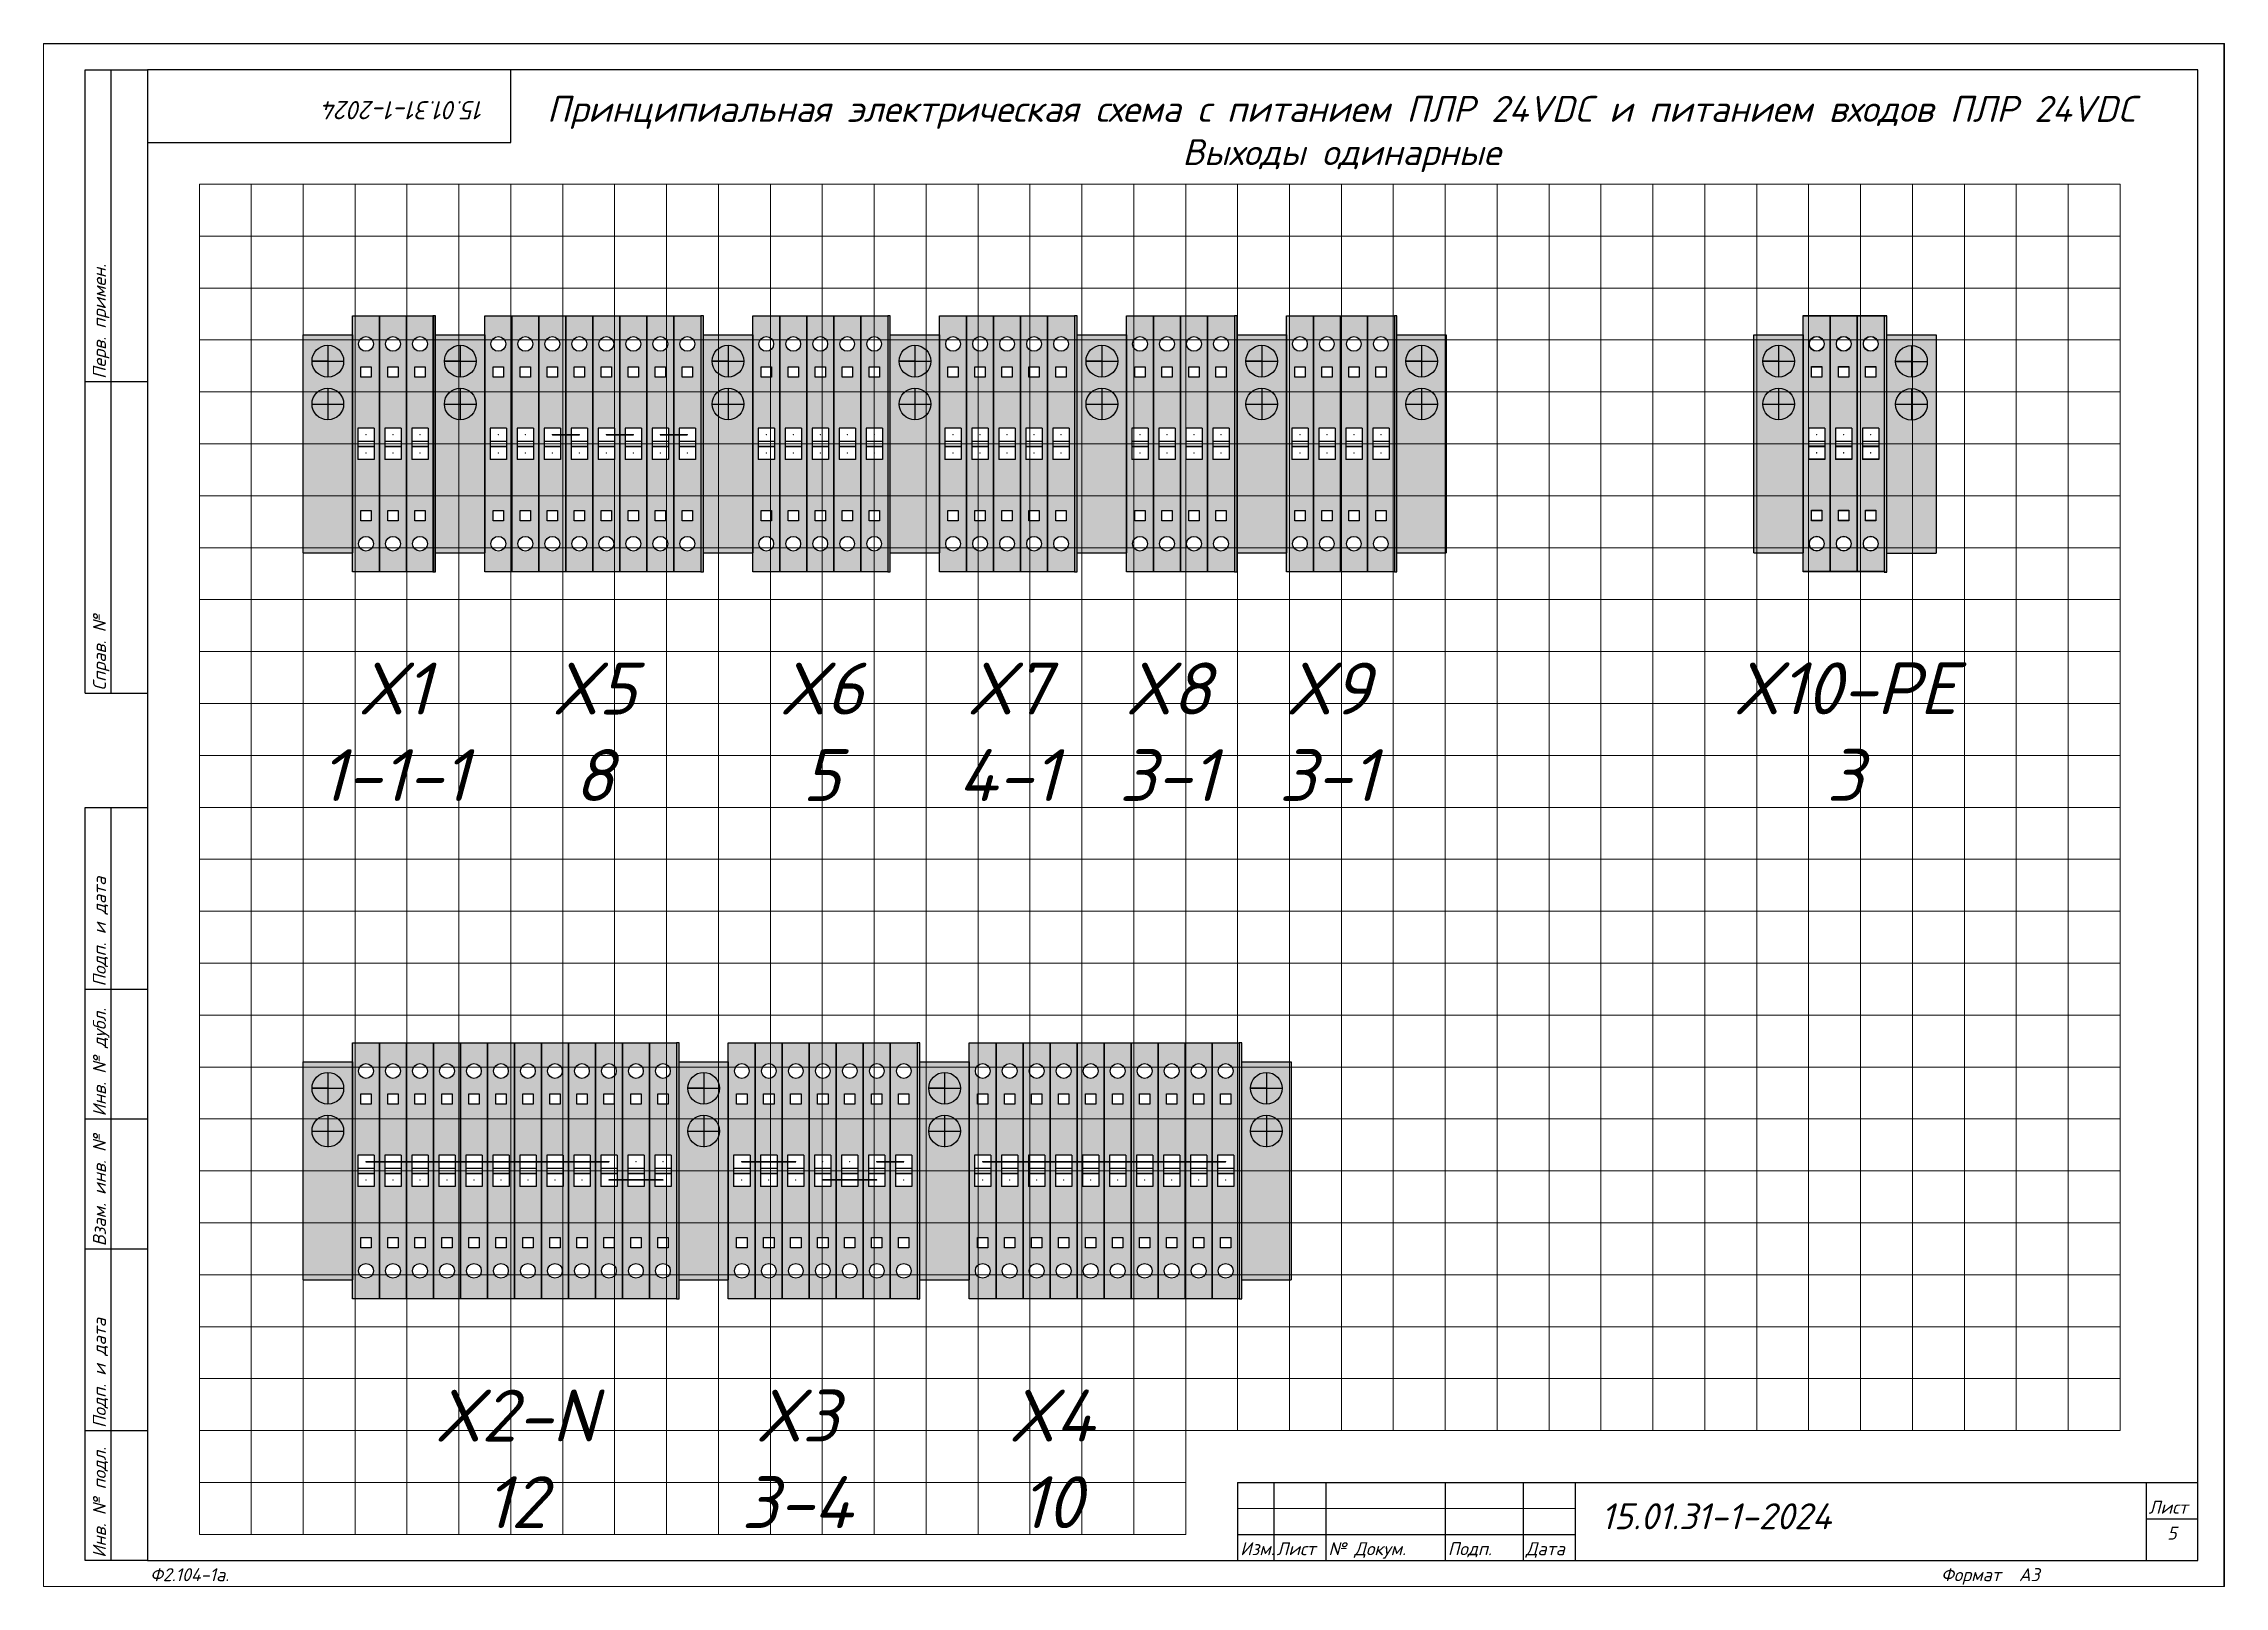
# Paper-space layout 'Эл5 (5)' of a CAD drawing. Header units: millimetres. Extents: x 0 to 420, y 0 to 297.
# The model-space entities are those that its viewports show. They can reach past a viewport. Long polylines and large blocks are cut down to what shows.
import ezdxf
from ezdxf.enums import TextEntityAlignment as Align

# ---------------------------------------------------------------- set-up
doc = ezdxf.new("R2010")
doc.units = ezdxf.units.MM
for name, color, linetype, lineweight in [('4', 4, 'Continuous', 15), ('Основная', 7, 'Continuous', 30), ('Перемычка', 6, 'Continuous', 140)]:
    doc.layers.add(name, color=color, linetype=linetype, lineweight=lineweight)
doc.layers.add('Привязки', color=2, linetype='Continuous', lineweight=0, plot=False, transparency=0.8)
doc.layers.add('размеры', color=3, linetype='Continuous')
doc.layers.add('рамка', color=253, linetype='Continuous', lineweight=5, transparency=0.8)
doc.styles.add('текст', font='isocpeui.ttf')

# ---------------------------------------------------------------- blocks, each defined once
blk = doc.blocks.new('*U110')
for p, q in [((8, 232), (8, 292)), ((8, 292), (20, 292)), ((13, 232), (13, 292)), ((90, 292), (90, 292)), ((90, 292), (90, 292)), ((90, 278), (90, 292)), ((90, 292), (90, 292)), ((90, 292), (90, 292)), ((90, 292), (90, 292)), ((20, 278), (90, 278)), ((8, 232), (20, 232)), ((8, 172), (8, 232)), ((13, 172), (13, 232)), ((8, 172), (20, 172)), ((8, 115), (8, 150)), ((8, 150), (20, 150)), ((13, 115), (13, 150)), ((8, 90), (8, 115)), ((8, 115), (20, 115)), ((13, 90), (13, 115)), ((8, 65), (8, 90)), ((8, 90), (20, 90)), ((13, 65), (13, 90)), ((8, 30), (8, 65)), ((8, 65), (20, 65)), ((13, 30), (13, 65)), ((8, 5), (8, 30)), ((8, 30), (20, 30)), ((13, 5), (13, 30)), ((230, 20), (415, 20)), ((230, 20), (230, 5)), ((237, 20), (237, 5)), ((247, 20), (247, 5)), ((270, 20), (270, 5)), ((285, 20), (285, 5)), ((295, 20), (295, 5)), ((405, 20), (405, 5)), ((415, 20), (415, 20)), ((415, 20), (415, 20)), ((405, 13), (415, 13)), ((230, 10), (295, 10)), ((20, 5), (8, 5)), ((230, 5), (295, 5)), ((415, 5), (415, 5)), ((415, 5), (415, 5)), ((415, 5), (415, 5)), ((415, 5), (415, 5)), ((415, 5), (415, 5)), ((415, 5), (415, 5)), ((415, 5), (415, 5))]:
    blk.add_line(p, q)
blk.add_lwpolyline([(20, 5), (415, 5), (415, 292), (20, 292)], close=True)
at = {"layer": '4'}
for p, q in [((230, 15), (295, 15)), ((415, 5), (415, 5)), ((415, 5), (415, 5)), ((415, 5), (415, 5)), ((415, 5), (415, 5)), ((415, 5), (415, 5)), ((415, 5), (415, 5)), ((415, 5), (415, 5)), ((415, 5), (415, 5)), ((415, 5), (415, 5))]:
    blk.add_line(p, q, dxfattribs=at)
at = {"layer": 'Привязки'}
blk.add_lwpolyline([(0, 0), (420, 0), (420, 297), (0, 297)], close=True, dxfattribs=at)
at = {"layer": 'рамка'}
blk.add_lwpolyline([(0, 297), (420, 297), (420, 0), (0, 0)], close=True, dxfattribs=at)
at = {"style": 'текст'}
for s, p in [('Перв. примен.', (12, 232.5)), ('Справ. №', (12, 172.5)), ('Подп. и дата', (12, 115.5)), ('Инв. № дубл.', (12, 90.5)), ('Взам. инв. №', (12, 65.5)), ('Подп. и дата', (12, 30.5)), ('Инв. № подл.', (12, 5.5))]:
    blk.add_text(s, height=2.5, rotation=90, dxfattribs=at).set_placement(p)
for s, height, p in [('Лист', 2.5, (405.5, 14)), ('Изм.', 2.5, (230.5, 6)), ('Лист', 2.5, (237.5, 6)), ('№ Докум.', 2.5, (247.5, 6)), ('Подп.', 2.5, (270.5, 6)), ('Дата', 2.5, (285.5, 6)), ('Ф2.104-1.', 0.005, (20, 4.99)), ('Разраб.', 0.0000135, (415, 5)), ('Пров.', 0.0000135, (415, 5)), ('Т.контр.', 0.0000135, (415, 5)), ('Н.контр.', 0.0000135, (415, 5)), ('Утв.', 0.0000135, (415, 5)), ('Лит.', 0.0000135, (415, 5)), ('Масса', 0.0000135, (415, 5)), ('Масштаб', 0.0000135, (415, 5)), ('Листов', 0.0000135, (415, 5)), ('Ф2.104-1а.', 2.5, (20.5, 1)), ('Формат', 2.5, (365.5, 1)), ('А3', 2.5, (380.5, 1)), ('А4', 0.025, (419.61, 0.01)), ('А2', 0.00833, (419.87, 0)), ('А1', 0.00625, (419.9, 0)), ('А0', 0.005, (419.92, 0))]:
    blk.add_text(s, height=height, dxfattribs=at).set_placement(p)
for tag, p, height in [('12', (90, 292), 0.00000373), ('13', (90, 292), 0.00000373), ('27', (90, 292), 0.00000522), ('29', (105, 249), 3.5), ('ИЗМ2', (230.5, 16), 2.5), ('ЛИСТИЗМ2', (237.5, 16), 2.5), ('№ДОКУМИЗМ2', (247.5, 16), 2.5), ('28', (415, 20), 0.0000438), ('ИЗМ1', (230.5, 11), 2.5), ('ЛИСТИЗМ1', (237.5, 11), 2.5), ('№ДОКУМИЗМ1', (247.5, 11), 2.5), ('ПОДПИЗМ1', (270.5, 11), 2.5), ('ДАТАИЗМ1', (285.5, 11), 2.5), ('ДАТАНКОНТР', (285.5, 11), 2.5), ('ОБОЗНАЧЕНИЕ', (300, 11), 5), ('ДАТАУТВ', (285.5, 6), 2.5), ('РАЗРАБ', (415, 5), 0.0000135), ('ЛИСТОВ', (415, 5), 0.0000135), ('ПРОВ', (415, 5), 0.0000135), ('ТКОНТР', (415, 5), 0.0000135), ('НКОНТР', (415, 5), 0.0000135), ('УТВ', (415, 5), 0.0000135), ('10', (415, 5), 0.0000135), ('11', (415, 5), 0.0000135), ('ПОДПИЗМ2', (415, 5), 0.0000135), ('ДАТАИЗМ2', (415, 5), 0.0000135), ('ИЗМ3', (415, 5), 0.0000135), ('ЛИСТИЗМ3', (415, 5), 0.0000135), ('№ДОКУМИЗМ3', (415, 5), 0.0000135), ('ПОДПИЗМ3', (415, 5), 0.0000135), ('ДАТАИЗМ3', (415, 5), 0.0000135), ('ИЗМ4', (415, 5), 0.0000135), ('ЛИСТИЗМ4', (415, 5), 0.0000135), ('№ДОКУМИЗМ4', (415, 5), 0.0000135), ('ПОДПИЗМ4', (415, 5), 0.0000135), ('ДАТАИЗМ4', (415, 5), 0.0000135), ('ДАТАРАЗРАБ', (415, 5), 0.0000135), ('ДАТАПРОВ', (415, 5), 0.0000135), ('ДАТАТКОНТР', (415, 5), 0.0000135)]:
    blk.add_attdef(tag, p, '', height=height, dxfattribs=at)
for tag, p, height, rotation in [('ОБОЗНАЧЕНИЕ-ВЕРХ', (85, 286), 3.5, 180), ('ПРИМЕНЯЕМОСТЬ', (19, 232.5), 2.5, 90), ('СПРАВ№', (19, 172.5), 2.5, 90), ('ДАТАУЧЁТАДУБЛ', (19, 115.5), 2.5, 90), ('ИНВ№ДУБЛ', (19, 90.5), 2.5, 90), ('ВЗАМИНВ№', (19, 65.5), 2.5, 90), ('ДАТАУЧЁТА', (19, 30.5), 2.5, 90), ('ИНВ№ПОДЛ', (19, 5.5), 2.5, 90)]:
    blk.add_attdef(tag, p, '', height=height, rotation=rotation, dxfattribs=at)
blk.add_attdef('30', text='', height=5, dxfattribs=at).set_placement((355, 34), align=Align.MIDDLE)
for tag, height, p in [('ЛИСТ', 2.5, (410, 9)), ('НАИМЕНОВАНИЕ1', 0.000027, (415, 5)), ('НАИМЕНОВАНИЕ2', 0.0000189, (415, 5)), ('НАИМЕНОВАНИЕ3', 0.0000189, (415, 5)), ('НАИМЕНОВАНИЕ4', 0.0000135, (415, 5)), ('МАССА', 0.0000189, (415, 5)), ('МАСШТАБ', 0.0000189, (415, 5)), ('МАТЕРИАЛ1', 0.0000135, (415, 5)), ('МАТЕРИАЛ2', 0.0000135, (415, 5)), ('МАТЕРИАЛ3', 0.0000135, (415, 5)), ('ПРЕДПРИЯТИЕ1', 0.0000189, (415, 5)), ('ПРЕДПРИЯТИЕ2', 0.0000189, (415, 5)), ('ПРЕДПРИЯТИЕ3', 0.0000189, (415, 5))]:
    blk.add_attdef(tag, text='', height=height, dxfattribs=at).set_placement(p, align=Align.CENTER)
for tag in ['ЛИТЕРА', 'ЛИТЕРА2', 'ЛИТЕРА3']:
    blk.add_attdef(tag, text='', height=0.0000135, dxfattribs=at).set_placement((415, 5), align=Align.RIGHT)
for tag in ['ИНДЕКС', 'ИНДЕКС2', 'ИНДЕКС3']:
    blk.add_attdef(tag, text='', height=0.0000135, dxfattribs=at).set_placement((415, 5), align=Align.TOP_LEFT)
blk = doc.blocks.new('КПИ 2-2.5')
at = {"layer": 'Основная'}
for p, q in [((0, -24.65), (0, 24.65)), ((0, 24.65), (5.2, 24.65)), ((5.2, 24.65), (5.2, -24.65)), ((2.6, 3), (1.025, 3)), ((1.025, 3), (1.025, 0)), ((1.025, 0.5), (4.175, 0.5)), ((1.025, 0.5), (4.175, 0.5)), ((1.025, 0), (1.025, -3)), ((4.175, 3), (2.6, 3)), ((4.175, 3), (4.175, 0)), ((4.175, 0), (4.175, -3)), ((4.175, -0.5), (1.025, -0.5)), ((1.025, -0.5), (4.175, -0.5)), ((2.6, -3), (1.025, -3)), ((4.175, -3), (2.6, -3)), ((5.2, -24.65), (0, -24.65))]:
    blk.add_line(p, q, dxfattribs=at)
for points in [[(1.6, 14.825), (3.6, 14.825), (3.6, 12.825), (1.6, 12.825)], [(1.6, -12.825), (3.6, -12.825), (3.6, -14.825), (1.6, -14.825)]]:
    blk.add_lwpolyline(points, close=True, dxfattribs=at)
for centre in [(2.6, 19.2375), (2.6, -19.2375)]:
    blk.add_circle(centre, 1.4187, dxfattribs=at)
blk = doc.blocks.new('КПИ 2-2.5 синяя')
at = {"layer": 'Основная', "true_color": 0x22346e}
h = blk.add_hatch(color=159, dxfattribs=at)
h.dxf.hatch_style = 1
h.paths.add_polyline_path([(5.2, 24.65), (0, 24.65), (0, -24.65), (5.2, -24.65)])
h.paths.add_polyline_path([(4.17, 3), (4.17, 0), (4.17, -3), (2.6, -3), (1.03, -3), (1.03, 0), (1.03, 3), (2.6, 3)], flags=16)
h.paths.add_polyline_path([(1.6, 12.82), (1.6, 14.82), (3.6, 14.82), (3.6, 12.82)], flags=16)
h.paths.add_polyline_path([(1.18, 19.24, -1), (4.02, 19.24, -1)], flags=16)
h.paths.add_polyline_path([(3.6, -12.82), (3.6, -14.82), (1.6, -14.82), (1.6, -12.82)], flags=16)
h.paths.add_polyline_path([(4.02, -19.24, -1), (1.18, -19.24, -1)], flags=16)
at = {"layer": 'Привязки'}
for centre in [(2.6, 1.75), (2.6, -1.75)]:
    blk.add_circle(centre, 0.00000908, dxfattribs=at)
for p in [(2.6, 1.75), (2.6, 1.75), (2.6, 1.75), (2.6, 1.75), (2.6, 1.75), (2.6, 1.75), (2.6, -1.75), (2.6, -1.75), (2.6, -1.75), (2.6, -1.75), (2.6, -1.75), (2.6, -1.75)]:
    blk.add_point(p, dxfattribs=at)
at = {"layer": 'Основная'}
blk.add_blockref('КПИ 2-2.5', (0, 0), dxfattribs=at)
blk = doc.blocks.new('КПИ 2-2.5 ЖЗ')
at = {"layer": 'Основная', "true_color": 0x939598}
h = blk.add_hatch(color=252, dxfattribs=at)
h.set_gradient(color1=(19, 103, 52), color2=(200, 201, 45), rotation=45, name='CYLINDER')
h.paths.add_polyline_path([(5.2, 24.65), (0, 24.65), (0, 0), (1.03, 0), (1.03, 3), (2.6, 3), (4.17, 3), (4.17, -3), (5.2, -3)])
h.paths.add_polyline_path([(1.6, 12.82), (1.6, 14.82), (3.6, 14.82), (3.6, 12.82)], flags=16)
edge = h.paths.add_edge_path(flags=16)
edge.add_arc((2.6, 19.24), 1.42, 0, 360)
at = {"layer": 'Основная'}
h = blk.add_hatch(color=256, dxfattribs=at)
h.set_gradient(color1=(200, 201, 45), color2=(19, 103, 52), rotation=45, name='CYLINDER')
h.paths.add_polyline_path([(5.2, 0), (4.17, 0), (4.17, -3), (2.6, -3), (1.03, -3), (1.03, 3), (0, 3), (0, -24.65), (5.2, -24.65)])
h.paths.add_polyline_path([(3.6, -12.82), (3.6, -14.82), (1.6, -14.82), (1.6, -12.82)], flags=16)
edge = h.paths.add_edge_path(flags=16)
edge.add_arc((2.6, -19.24), 1.42, 0, 360)
at = {"layer": 'Привязки'}
for centre in [(2.6, 1.75), (2.6, -1.75)]:
    blk.add_circle(centre, 0.00000908, dxfattribs=at)
for p in [(2.6, 1.75), (2.6, 1.75), (2.6, 1.75), (2.6, 1.75), (2.6, 1.75), (2.6, 1.75), (2.6, -1.75), (2.6, -1.75), (2.6, -1.75), (2.6, -1.75), (2.6, -1.75), (2.6, -1.75)]:
    blk.add_point(p, dxfattribs=at)
at = {"layer": 'Основная'}
blk.add_blockref('КПИ 2-2.5', (0, 0), dxfattribs=at)
blk = doc.blocks.new('Заглушка КПИ зеленая 1.5-2.5')
at = {"layer": 'Основная'}
h = blk.add_hatch(color=3, dxfattribs=at)
h.dxf.hatch_style = 1
h.paths.add_polyline_path([(2212.92, 559.35), (2213.42, 559.35), (2213.42, 608.65), (2212.92, 608.65)])
for p, q in [((2212.92, 608.65), (2212.92, 559.35)), ((2213.42, 608.65), (2212.92, 608.65)), ((2213.42, 559.35), (2213.42, 608.65)), ((2212.92, 559.35), (2213.42, 559.35))]:
    blk.add_line(p, q, dxfattribs=at)
blk = doc.blocks.new('Стопор на DIN')
at = {"layer": 'Основная', "true_color": 0x939598}
h = blk.add_hatch(color=252, dxfattribs=at)
h.dxf.hatch_style = 1
h.paths.add_polyline_path([(0, 21), (-9.5, 21), (-9.5, -21), (0, -21)])
at = {"layer": 'Основная'}
for p, q in [((-9.5, -21), (-9.5, 21)), ((-9.5, 21), (0, 21)), ((-4.75, 18.97), (-4.75, 12.87)), ((0, 21), (0, -21)), ((-4.75, 15.92), (-7.8, 15.92)), ((-7.8, 15.92), (-1.7, 15.92)), ((-4.75, 10.71), (-4.75, 4.6)), ((-7.8, 7.66), (-1.7, 7.66)), ((-9.5, -21), (0, -21))]:
    blk.add_line(p, q, dxfattribs=at)
for centre in [(-4.75, 15.92), (-4.75, 7.66)]:
    blk.add_circle(centre, 3.05, dxfattribs=at)
blk = doc.blocks.new('КПИ 2-2.5 серая')
at = {"layer": 'Основная', "true_color": 0x939598}
h = blk.add_hatch(color=252, dxfattribs=at)
h.dxf.hatch_style = 1
h.paths.add_polyline_path([(5.2, 24.65), (0, 24.65), (0, -24.65), (5.2, -24.65)])
h.paths.add_polyline_path([(4.17, 3), (4.17, 0), (4.17, -3), (2.6, -3), (1.03, -3), (1.03, 0), (1.03, 3), (2.6, 3)], flags=16)
h.paths.add_polyline_path([(1.6, 12.82), (1.6, 14.82), (3.6, 14.82), (3.6, 12.82)], flags=16)
h.paths.add_polyline_path([(1.18, 19.24, -1), (4.02, 19.24, -1)], flags=16)
h.paths.add_polyline_path([(3.6, -12.82), (3.6, -14.82), (1.6, -14.82), (1.6, -12.82)], flags=16)
h.paths.add_polyline_path([(4.02, -19.24, -1), (1.18, -19.24, -1)], flags=16)
at = {"layer": 'Привязки'}
blk.add_line((0, 0), (5.2, 0), dxfattribs=at)
for centre in [(2.6, 1.75), (2.6, -1.75)]:
    blk.add_circle(centre, 0.00000908, dxfattribs=at)
for p in [(2.6, 1.75), (2.6, 1.75), (2.6, 1.75), (2.6, 1.75), (2.6, 1.75), (2.6, 1.75), (2.6, -1.75), (2.6, -1.75), (2.6, -1.75), (2.6, -1.75), (2.6, -1.75), (2.6, -1.75)]:
    blk.add_point(p, dxfattribs=at)
at = {"layer": 'Основная'}
blk.add_blockref('КПИ 2-2.5', (0, 0), dxfattribs=at)
blk = doc.blocks.new('Заглушка КПИ серая 1.5-2.5')
at = {"layer": 'Основная', "true_color": 0x939598}
h = blk.add_hatch(color=252, dxfattribs=at)
h.dxf.hatch_style = 1
h.paths.add_polyline_path([(0, -24.65), (0.5, -24.65), (0.5, 24.65), (0, 24.65)])
at = {"layer": 'Основная'}
for p, q in [((0, 24.65), (0, -24.65)), ((0.5, 24.65), (0, 24.65)), ((0.5, -24.65), (0.5, 24.65)), ((0, -24.65), (0.5, -24.65))]:
    blk.add_line(p, q, dxfattribs=at)
blk = doc.blocks.new('Заглушка КПИ синяя 1.5-2.5')
at = {"layer": 'Основная'}
h = blk.add_hatch(color=5, dxfattribs=at)
h.dxf.hatch_style = 1
h.paths.add_polyline_path([(0, -24.65), (0.5, -24.65), (0.5, 24.65), (0, 24.65)])
for p, q in [((0, 24.65), (0, -24.65)), ((0.5, 24.65), (0, 24.65)), ((0.5, -24.65), (0.5, 24.65)), ((0, -24.65), (0.5, -24.65))]:
    blk.add_line(p, q, dxfattribs=at)

msp = doc.modelspace()

# ---------------------------------------------------------------- linework, layer by layer
at = {"layer": 'Перемычка'}
for p, q in [((10198, 224.75002), (10203.20001, 224.75002)), ((10208.40002, 224.75002), (10213.60001, 224.75001)), ((10218.80002, 224.75001), (10224.00001, 224.75001)), ((10162.10001, 84.74998), (10208.90002, 84.74999)), ((10234.50001, 84.75), (10244.90001, 84.74998)), ((10260.5, 84.74999), (10265.70002, 84.74999)), ((10280.90001, 84.75), (10327.70002, 84.75001)), ((10208.90002, 81.24999), (10219.30002, 81.24999)), ((10250.10001, 81.24998), (10260.50002, 81.24998))]:
    msp.add_line(p, q, dxfattribs=at)
at = {"layer": 'Привязки'}
for p, q in [((10130, 273), (10500, 273)), ((10130, 13), (10130, 273)), ((10140, 273), (10140, 13)), ((10150, 273), (10150, 13)), ((10160, 273), (10160, 13)), ((10170, 273), (10170, 13)), ((10180, 273), (10180, 13)), ((10190, 273), (10190, 13)), ((10200, 273), (10200, 13)), ((10210, 273), (10210, 13)), ((10220, 273), (10220, 13)), ((10230, 273), (10230, 13)), ((10240, 273), (10240, 13)), ((10250, 273), (10250, 13)), ((10260, 273), (10260, 13)), ((10270, 273), (10270, 13)), ((10280, 273), (10280, 13)), ((10290, 273), (10290, 13)), ((10300, 273), (10300, 13)), ((10310, 273), (10310, 13)), ((10320, 273), (10320, 33)), ((10330, 273), (10330, 33)), ((10340, 273), (10340, 33)), ((10350, 273), (10350, 33)), ((10360, 273), (10360, 33)), ((10370, 273), (10370, 33)), ((10380, 273), (10380, 33)), ((10390, 273), (10390, 33)), ((10400, 273), (10400, 33)), ((10410, 273), (10410, 33)), ((10420, 273), (10420, 33)), ((10430, 273), (10430, 33)), ((10440, 273), (10440, 33)), ((10450, 273), (10450, 33)), ((10460, 273), (10460, 33)), ((10470, 273), (10470, 33)), ((10480, 273), (10480, 33)), ((10490, 273), (10490, 33)), ((10500, 273), (10500, 33)), ((10130, 263), (10500, 263)), ((10130, 253), (10500, 253)), ((10130, 243), (10500, 243)), ((10130, 233), (10500, 233)), ((10130, 223), (10500, 223)), ((10130, 213), (10500, 213)), ((10130, 203), (10500, 203)), ((10130, 193), (10500, 193)), ((10130, 183), (10500, 183)), ((10130, 173), (10500, 173)), ((10130, 163), (10500, 163)), ((10130, 153), (10500, 153)), ((10130, 143), (10500, 143)), ((10130, 133), (10500, 133)), ((10130, 123), (10500, 123)), ((10130, 113), (10500, 113)), ((10130, 103), (10500, 103)), ((10130, 93), (10500, 93)), ((10130, 83), (10500, 83)), ((10130, 73), (10500, 73)), ((10130, 63), (10500, 63)), ((10130, 53), (10500, 53)), ((10130, 43), (10500, 43)), ((10130, 33), (10320, 33)), ((10500, 33), (10320, 33)), ((10320, 33), (10320, 13)), ((10130, 23), (10320, 23)), ((10320, 13), (10130, 13))]:
    msp.add_line(p, q, dxfattribs=at)

# ---------------------------------------------------------------- block references
ref = msp.add_blockref('*U110', (9680, 300))
ref.add_attrib('ОБОЗНАЧЕНИЕ', '15.01.31-1-2024', (9980, 311), dxfattribs={"height": 5, "style": 'текст'})
ref.add_attrib('ОБОЗНАЧЕНИЕ-ВЕРХ', '15.01.31-1-2024', (9765, 586), dxfattribs={"height": 3.5, "rotation": 180, "style": 'текст'})
ref.add_attrib('НАИМЕНОВАНИЕ1', 'Система', dxfattribs={"height": 0.0000189, "style": 'текст'}).set_placement((10094.99954, 305.00017), align=Align.CENTER)
ref.add_attrib('НАИМЕНОВАНИЕ2', 'автоматического управления', dxfattribs={"height": 0.0000189, "style": 'текст'}).set_placement((10094.99954, 305.00014), align=Align.CENTER)
ref.add_attrib('НАИМЕНОВАНИЕ3', 'уровнем', dxfattribs={"height": 0.0000189, "style": 'текст'}).set_placement((10094.99954, 305.00011), align=Align.CENTER)
ref.add_attrib('РАЗРАБ', 'Соловьев И. П.', (10094.99909, 305.00014), dxfattribs={"height": 0.0000108, "style": 'текст'})
ref.add_attrib('ЛИСТОВ', '3', (10094.99992, 305.00009), dxfattribs={"height": 0.0000135, "style": 'текст'})
ref.add_attrib('ЛИСТ', '4', dxfattribs={"height": 2.5, "style": 'текст'}).set_placement((10090, 309), align=Align.CENTER)
ref.add_attrib('МАТЕРИАЛ2', 'Принципиальная электрическая схема', dxfattribs={"height": 0.0000135, "style": 'текст'}).set_placement((10094.99954, 305.00003), align=Align.CENTER)
ref.add_attrib('ПРЕДПРИЯТИЕ1', 'ФГБОУ ДПО "Институт', dxfattribs={"height": 0.0000108, "style": 'текст'}).set_placement((10094.99986, 305.00006), align=Align.CENTER)
ref.add_attrib('ПРЕДПРИЯТИЕ2', 'развития профессионального', dxfattribs={"height": 0.0000108, "style": 'текст'}).set_placement((10094.99986, 305.00003), align=Align.CENTER)
ref.add_attrib('ПРЕДПРИЯТИЕ3', 'образования"', dxfattribs={"height": 0.0000108, "style": 'текст'}).set_placement((10094.99986, 305.00001), align=Align.CENTER)
ref = msp.add_blockref('*U110', (10100, 300))
ref.add_attrib('ОБОЗНАЧЕНИЕ', '15.01.31-1-2024', (10400, 311), dxfattribs={"height": 5, "style": 'текст'})
ref.add_attrib('ОБОЗНАЧЕНИЕ-ВЕРХ', '15.01.31-1-2024', (10185, 586), dxfattribs={"height": 3.5, "rotation": 180, "style": 'текст'})
ref.add_attrib('НАИМЕНОВАНИЕ1', 'Система', dxfattribs={"height": 0.0000189, "style": 'текст'}).set_placement((10514.99954, 305.00017), align=Align.CENTER)
ref.add_attrib('НАИМЕНОВАНИЕ2', 'автоматического управления', dxfattribs={"height": 0.0000189, "style": 'текст'}).set_placement((10514.99954, 305.00014), align=Align.CENTER)
ref.add_attrib('НАИМЕНОВАНИЕ3', 'уровнем', dxfattribs={"height": 0.0000189, "style": 'текст'}).set_placement((10514.99954, 305.00011), align=Align.CENTER)
ref.add_attrib('РАЗРАБ', 'Соловьев И. П.', (10514.99909, 305.00014), dxfattribs={"height": 0.0000108, "style": 'текст'})
ref.add_attrib('ЛИСТОВ', '3', (10514.99992, 305.00009), dxfattribs={"height": 0.0000135, "style": 'текст'})
ref.add_attrib('ЛИСТ', '5', dxfattribs={"height": 2.5, "style": 'текст'}).set_placement((10510, 309), align=Align.CENTER)
ref.add_attrib('МАТЕРИАЛ2', 'Принципиальная электрическая схема', dxfattribs={"height": 0.0000135, "style": 'текст'}).set_placement((10514.99954, 305.00003), align=Align.CENTER)
ref.add_attrib('ПРЕДПРИЯТИЕ1', 'ФГБОУ ДПО "Институт', dxfattribs={"height": 0.0000108, "style": 'текст'}).set_placement((10514.99986, 305.00006), align=Align.CENTER)
ref.add_attrib('ПРЕДПРИЯТИЕ2', 'развития профессионального', dxfattribs={"height": 0.0000108, "style": 'текст'}).set_placement((10514.99986, 305.00003), align=Align.CENTER)
ref.add_attrib('ПРЕДПРИЯТИЕ3', 'образования"', dxfattribs={"height": 0.0000108, "style": 'текст'}).set_placement((10514.99986, 305.00001), align=Align.CENTER)
ref = msp.add_blockref('*U110', (10520, 300))
ref.add_attrib('ОБОЗНАЧЕНИЕ', '15.01.31-1-2024', (10820, 311), dxfattribs={"height": 5, "style": 'текст'})
ref.add_attrib('ОБОЗНАЧЕНИЕ-ВЕРХ', '15.01.31-1-2024', (10605, 586), dxfattribs={"height": 3.5, "rotation": 180, "style": 'текст'})
ref.add_attrib('НАИМЕНОВАНИЕ1', 'Система', dxfattribs={"height": 0.0000189, "style": 'текст'}).set_placement((10934.99954, 305.00017), align=Align.CENTER)
ref.add_attrib('НАИМЕНОВАНИЕ2', 'автоматического управления', dxfattribs={"height": 0.0000189, "style": 'текст'}).set_placement((10934.99954, 305.00014), align=Align.CENTER)
ref.add_attrib('НАИМЕНОВАНИЕ3', 'уровнем', dxfattribs={"height": 0.0000189, "style": 'текст'}).set_placement((10934.99954, 305.00011), align=Align.CENTER)
ref.add_attrib('РАЗРАБ', 'Соловьев И. П.', (10934.99909, 305.00014), dxfattribs={"height": 0.0000108, "style": 'текст'})
ref.add_attrib('ЛИСТОВ', '3', (10934.99992, 305.00009), dxfattribs={"height": 0.0000135, "style": 'текст'})
ref.add_attrib('ЛИСТ', '6', dxfattribs={"height": 2.5, "style": 'текст'}).set_placement((10930, 309), align=Align.CENTER)
ref.add_attrib('МАТЕРИАЛ2', 'Принципиальная электрическая схема', dxfattribs={"height": 0.0000135, "style": 'текст'}).set_placement((10934.99954, 305.00003), align=Align.CENTER)
ref.add_attrib('ПРЕДПРИЯТИЕ1', 'ФГБОУ ДПО "Институт', dxfattribs={"height": 0.0000108, "style": 'текст'}).set_placement((10934.99986, 305.00006), align=Align.CENTER)
ref.add_attrib('ПРЕДПРИЯТИЕ2', 'развития профессионального', dxfattribs={"height": 0.0000108, "style": 'текст'}).set_placement((10934.99986, 305.00003), align=Align.CENTER)
ref.add_attrib('ПРЕДПРИЯТИЕ3', 'образования"', dxfattribs={"height": 0.0000108, "style": 'текст'}).set_placement((10934.99986, 305.00001), align=Align.CENTER)
ref = msp.add_blockref('*U110', (9680, 3))
ref.add_attrib('ОБОЗНАЧЕНИЕ', '15.01.31-1-2024', (9980, 14), dxfattribs={"height": 5, "style": 'текст'})
ref.add_attrib('ОБОЗНАЧЕНИЕ-ВЕРХ', '15.01.31-1-2024', (9765, 289), dxfattribs={"height": 3.5, "rotation": 180, "style": 'текст'})
ref.add_attrib('НАИМЕНОВАНИЕ1', 'Система', dxfattribs={"height": 0.0000189, "style": 'текст'}).set_placement((10094.99954, 8.00017), align=Align.CENTER)
ref.add_attrib('НАИМЕНОВАНИЕ2', 'автоматического управления', dxfattribs={"height": 0.0000189, "style": 'текст'}).set_placement((10094.99954, 8.00014), align=Align.CENTER)
ref.add_attrib('НАИМЕНОВАНИЕ3', 'уровнем', dxfattribs={"height": 0.0000189, "style": 'текст'}).set_placement((10094.99954, 8.00011), align=Align.CENTER)
ref.add_attrib('РАЗРАБ', 'Соловьев И. П.', (10094.99909, 8.00014), dxfattribs={"height": 0.0000108, "style": 'текст'})
ref.add_attrib('ЛИСТОВ', '3', (10094.99992, 8.00009), dxfattribs={"height": 0.0000135, "style": 'текст'})
ref.add_attrib('ЛИСТ', '4', dxfattribs={"height": 2.5, "style": 'текст'}).set_placement((10090, 12), align=Align.CENTER)
ref.add_attrib('МАТЕРИАЛ2', 'Принципиальная электрическая схема', dxfattribs={"height": 0.0000135, "style": 'текст'}).set_placement((10094.99954, 8.00003), align=Align.CENTER)
ref.add_attrib('ПРЕДПРИЯТИЕ1', 'ФГБОУ ДПО "Институт', dxfattribs={"height": 0.0000108, "style": 'текст'}).set_placement((10094.99986, 8.00006), align=Align.CENTER)
ref.add_attrib('ПРЕДПРИЯТИЕ2', 'развития профессионального', dxfattribs={"height": 0.0000108, "style": 'текст'}).set_placement((10094.99986, 8.00003), align=Align.CENTER)
ref.add_attrib('ПРЕДПРИЯТИЕ3', 'образования"', dxfattribs={"height": 0.0000108, "style": 'текст'}).set_placement((10094.99986, 8.00001), align=Align.CENTER)
ref = msp.add_blockref('*U110', (10100, 3))
ref.add_attrib('ОБОЗНАЧЕНИЕ', '15.01.31-1-2024', (10400, 14), dxfattribs={"height": 5, "style": 'текст'})
ref.add_attrib('ОБОЗНАЧЕНИЕ-ВЕРХ', '15.01.31-1-2024', (10185, 289), dxfattribs={"height": 3.5, "rotation": 180, "style": 'текст'})
ref.add_attrib('НАИМЕНОВАНИЕ1', 'Система', dxfattribs={"height": 0.0000189, "style": 'текст'}).set_placement((10514.99954, 8.00017), align=Align.CENTER)
ref.add_attrib('НАИМЕНОВАНИЕ2', 'автоматического управления', dxfattribs={"height": 0.0000189, "style": 'текст'}).set_placement((10514.99954, 8.00014), align=Align.CENTER)
ref.add_attrib('НАИМЕНОВАНИЕ3', 'уровнем', dxfattribs={"height": 0.0000189, "style": 'текст'}).set_placement((10514.99954, 8.00011), align=Align.CENTER)
ref.add_attrib('РАЗРАБ', 'Соловьев И. П.', (10514.99909, 8.00014), dxfattribs={"height": 0.0000108, "style": 'текст'})
ref.add_attrib('ЛИСТОВ', '3', (10514.99992, 8.00009), dxfattribs={"height": 0.0000135, "style": 'текст'})
ref.add_attrib('ЛИСТ', '5', dxfattribs={"height": 2.5, "style": 'текст'}).set_placement((10510, 12), align=Align.CENTER)
ref.add_attrib('МАТЕРИАЛ2', 'Принципиальная электрическая схема', dxfattribs={"height": 0.0000135, "style": 'текст'}).set_placement((10514.99954, 8.00003), align=Align.CENTER)
ref.add_attrib('ПРЕДПРИЯТИЕ1', 'ФГБОУ ДПО "Институт', dxfattribs={"height": 0.0000108, "style": 'текст'}).set_placement((10514.99986, 8.00006), align=Align.CENTER)
ref.add_attrib('ПРЕДПРИЯТИЕ2', 'развития профессионального', dxfattribs={"height": 0.0000108, "style": 'текст'}).set_placement((10514.99986, 8.00003), align=Align.CENTER)
ref.add_attrib('ПРЕДПРИЯТИЕ3', 'образования"', dxfattribs={"height": 0.0000108, "style": 'текст'}).set_placement((10514.99986, 8.00001), align=Align.CENTER)
ref = msp.add_blockref('*U110', (10520, 3))
ref.add_attrib('ОБОЗНАЧЕНИЕ', '15.01.31-1-2024', (10820, 14), dxfattribs={"height": 5, "style": 'текст'})
ref.add_attrib('ОБОЗНАЧЕНИЕ-ВЕРХ', '15.01.31-1-2024', (10605, 289), dxfattribs={"height": 3.5, "rotation": 180, "style": 'текст'})
ref.add_attrib('НАИМЕНОВАНИЕ1', 'Система', dxfattribs={"height": 0.0000189, "style": 'текст'}).set_placement((10934.99954, 8.00017), align=Align.CENTER)
ref.add_attrib('НАИМЕНОВАНИЕ2', 'автоматического управления', dxfattribs={"height": 0.0000189, "style": 'текст'}).set_placement((10934.99954, 8.00014), align=Align.CENTER)
ref.add_attrib('НАИМЕНОВАНИЕ3', 'уровнем', dxfattribs={"height": 0.0000189, "style": 'текст'}).set_placement((10934.99954, 8.00011), align=Align.CENTER)
ref.add_attrib('РАЗРАБ', 'Соловьев И. П.', (10934.99909, 8.00014), dxfattribs={"height": 0.0000108, "style": 'текст'})
ref.add_attrib('ЛИСТОВ', '3', (10934.99992, 8.00009), dxfattribs={"height": 0.0000135, "style": 'текст'})
ref.add_attrib('ЛИСТ', '6', dxfattribs={"height": 2.5, "style": 'текст'}).set_placement((10930, 12), align=Align.CENTER)
ref.add_attrib('МАТЕРИАЛ2', 'Принципиальная электрическая схема', dxfattribs={"height": 0.0000135, "style": 'текст'}).set_placement((10934.99954, 8.00003), align=Align.CENTER)
ref.add_attrib('ПРЕДПРИЯТИЕ1', 'ФГБОУ ДПО "Институт', dxfattribs={"height": 0.0000108, "style": 'текст'}).set_placement((10934.99986, 8.00006), align=Align.CENTER)
ref.add_attrib('ПРЕДПРИЯТИЕ2', 'развития профессионального', dxfattribs={"height": 0.0000108, "style": 'текст'}).set_placement((10934.99986, 8.00003), align=Align.CENTER)
ref.add_attrib('ПРЕДПРИЯТИЕ3', 'образования"', dxfattribs={"height": 0.0000108, "style": 'текст'}).set_placement((10934.99986, 8.00001), align=Align.CENTER)
at = {"layer": 'Основная', "lineweight": -3}
for name, p in [('Стопор на DIN', (10159.5, 223)), ('КПИ 2-2.5 синяя', (10164.7, 223)), ('КПИ 2-2.5 синяя', (10164.7, 223)), ('КПИ 2-2.5 ЖЗ', (10169.9, 223)), ('КПИ 2-2.5 ЖЗ', (10169.9, 223)), ('Заглушка КПИ зеленая 1.5-2.5', (7962.0765, -360.99999)), ('Заглушка КПИ зеленая 1.5-2.5', (7962.0765, -360.99999)), ('Стопор на DIN', (10185, 223)), ('Стопор на DIN', (10236.6, 223)), ('Стопор на DIN', (10272.6, 222.99998)), ('КПИ 2-2.5 синяя', (10293.4, 223)), ('Стопор на DIN', (10308.6, 222.99998)), ('КПИ 2-2.5 синяя', (10324.2, 222.99998)), ('Стопор на DIN', (10339.4, 222.99996)), ('КПИ 2-2.5 синяя', (10355, 223)), ('Стопор на DIN', (10370.2, 222.99998)), ('Стопор на DIN', (10438.96783, 223.00001)), ('КПИ 2-2.5 ЖЗ', (10438.96783, 223.03828)), ('КПИ 2-2.5 ЖЗ', (10438.96783, 223.00001)), ('КПИ 2-2.5 ЖЗ', (10444.16783, 223.03828)), ('КПИ 2-2.5 ЖЗ', (10444.16783, 223.00001)), ('КПИ 2-2.5 ЖЗ', (10449.36783, 223.03828)), ('КПИ 2-2.5 ЖЗ', (10449.36783, 223.00001)), ('Заглушка КПИ зеленая 1.5-2.5', (8241.64433, -361)), ('Заглушка КПИ зеленая 1.5-2.5', (8241.64433, -361.03828)), ('Стопор на DIN', (10464.56783, 222.96172)), ('КПИ 2-2.5 синяя', (10159.5, 82.99998)), ('КПИ 2-2.5 синяя', (10164.7, 82.99998)), ('КПИ 2-2.5 синяя', (10169.9, 82.99998)), ('КПИ 2-2.5 синяя', (10175.1, 82.99998)), ('КПИ 2-2.5 синяя', (10180.3, 82.99998)), ('КПИ 2-2.5 синяя', (10185.5, 82.99998)), ('КПИ 2-2.5 синяя', (10190.7, 82.99998)), ('КПИ 2-2.5 синяя', (10195.9, 82.99998)), ('КПИ 2-2.5 синяя', (10201.1, 82.99998)), ('КПИ 2-2.5 синяя', (10206.3, 82.99998)), ('КПИ 2-2.5 синяя', (10211.5, 82.99998)), ('КПИ 2-2.5 синяя', (10216.7, 82.99998)), ('КПИ 2-2.5 синяя', (10247.5, 82.99998)), ('КПИ 2-2.5 синяя', (10252.7, 82.99998)), ('КПИ 2-2.5 синяя', (10257.9, 82.99998)), ('КПИ 2-2.5 синяя', (10263.1, 82.99998)), ('Стопор на DIN', (10159.5, 82.99998)), ('Стопор на DIN', (10231.9, 82.99998)), ('Стопор на DIN', (10278.3, 83)), ('Стопор на DIN', (10340.3, 83))]:
    msp.add_blockref(name, p, dxfattribs=at)
at = {"layer": 'Основная'}
for name, p in [('Заглушка КПИ серая 1.5-2.5', (10226.6, 223.00001)), ('Заглушка КПИ серая 1.5-2.5', (10262.6, 223)), ('Заглушка КПИ синяя 1.5-2.5', (10298.6, 223)), ('Заглушка КПИ синяя 1.5-2.5', (10329.4, 222.99998)), ('Заглушка КПИ синяя 1.5-2.5', (10360.2, 223.00001)), ('Заглушка КПИ синяя 1.5-2.5', (10221.9, 82.99998)), ('Заглушка КПИ синяя 1.5-2.5', (10268.3, 82.99998)), ('Заглушка КПИ серая 1.5-2.5', (10330.3, 83))]:
    msp.add_blockref(name, p, dxfattribs=at)
at = {"layer": 'размеры'}
for p in [(10159.5, 223), (10185, 223.00001), (10190.2, 223.00001), (10195.4, 223.00001), (10200.6, 223.00001), (10205.8, 223.00001), (10211, 223.00001), (10216.2, 223.00001), (10221.4, 223.00001), (10236.6, 222.99999), (10241.8, 222.99999), (10247, 222.99999), (10252.2, 222.99999), (10257.4, 223), (10272.6, 222.99999), (10277.8, 222.99999), (10283, 222.99999), (10288.2, 222.99999), (10308.6, 222.99997), (10313.8, 222.99997), (10319, 222.99997), (10339.4, 222.99999), (10344.6, 222.99999), (10349.8, 222.99999), (10231.9, 82.99998), (10237.1, 82.99998), (10242.3, 82.99998), (10278.3, 83), (10283.5, 83), (10288.7, 83), (10293.9, 83), (10299.1, 83), (10304.3, 83), (10309.5, 83), (10314.7, 83), (10319.9, 83), (10325.1, 83)]:
    msp.add_blockref('КПИ 2-2.5 серая', p, dxfattribs=at)

# ---------------------------------------------------------------- texts
at = {"layer": 'Основная', "attachment_point": 2, "style": 'текст'}
for s, width, heights, insert, char_height in [('Принципиальная электрическая схема с питанием ПЛР 24VDC и питанием входов ПЛР 24VDC\\PВыходы одинарные', 333.9398066, [15.99579], (10350.0001, 289.99998), 5), ('X1\\P1-1-1', 16, [0], (10167.5, 180.88157), 10), ('X5\\P8', 16, [0], (10206, 180.88157), 10), ('X6\\P5', 16, [0], (10249.8, 180.88156), 10), ('X7\\P4-1', 16, [0], (10285.8, 180.88156), 10), ('X8\\P3-1', 16, [0], (10316.6, 180.88154), 10), ('X9\\P3-1', 16, [0], (10347.4, 180.88156), 10), ('X10-PE\\P3', 16, [0], (10446.96783, 180.91985), 10), ('X2-N\\P12', 16, [0], (10190.9, 40.88155), 10), ('X3\\P3-4', 16, [0], (10245.1, 40.88155), 10), ('X4\\P10', 16, [0], (10294.1, 40.88155), 10)]:
    msp.add_mtext_dynamic_manual_height_columns(s, width=width, gutter_width=200, heights=heights, dxfattribs=dict(at, insert=insert, char_height=char_height))

psp = doc.layouts.new('Эл5 (5)')

# ---------------------------------------------------------------- viewports
at = {"layer": 'Основная', "view_target_point": (10397.19296, 3616.94449)}
psp.add_viewport(center=(210, 148.5), size=(420, 297), view_center_point=(-87.14758, -3465.41231), view_height=297.0642906, dxfattribs=at)

doc.saveas('drawing.dxf')
